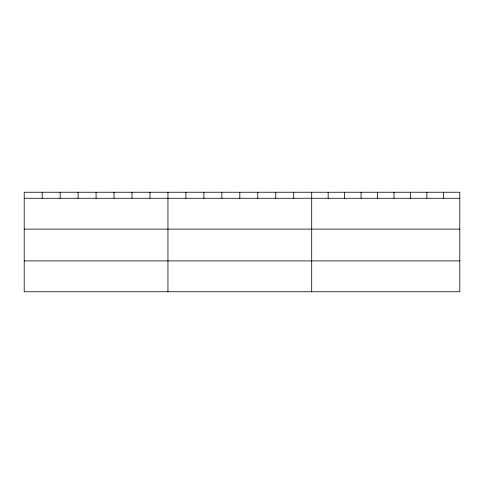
<?xml version="1.0" encoding="UTF-8"?>
<svg xmlns="http://www.w3.org/2000/svg" width="484" height="484" viewBox="0 0 484 484"><rect width="100%" height="100%" fill="white"/><g stroke="black" fill="none" stroke-linecap="round" stroke-linejoin="round"><path stroke-width="0.73" d="M459.8 229.113L459.8 192.239L24.2 192.239L24.2 291.761L459.8 291.761L459.8 229.113L24.2 229.113M24.2 198.258L459.8 198.258M24.2 260.906L459.8 260.906M443.344 192.239L443.344 198.258M426.888 192.239L426.888 198.258M410.432 192.239L410.432 198.258M393.976 192.239L393.976 198.258M377.52 192.239L377.52 198.258M361.064 192.239L361.064 198.258M344.608 192.239L344.608 198.258M328.152 192.239L328.152 198.258M311.696 192.239L311.696 291.761M293.727 192.239L293.727 198.258M275.759 192.239L275.759 198.258M257.791 192.239L257.791 198.258M239.822 192.239L239.822 198.258M221.853 192.239L221.853 198.258M203.885 192.239L203.885 198.258M185.917 192.239L185.917 198.258M167.948 192.239L167.948 291.761M149.98 192.239L149.98 198.258M132.011 192.239L132.011 198.258M114.042 192.239L114.042 198.258M96.074 192.239L96.074 198.258M78.105 192.239L78.105 198.258M60.137 192.239L60.137 198.258M42.169 192.239L42.169 198.258"/></g></svg>
